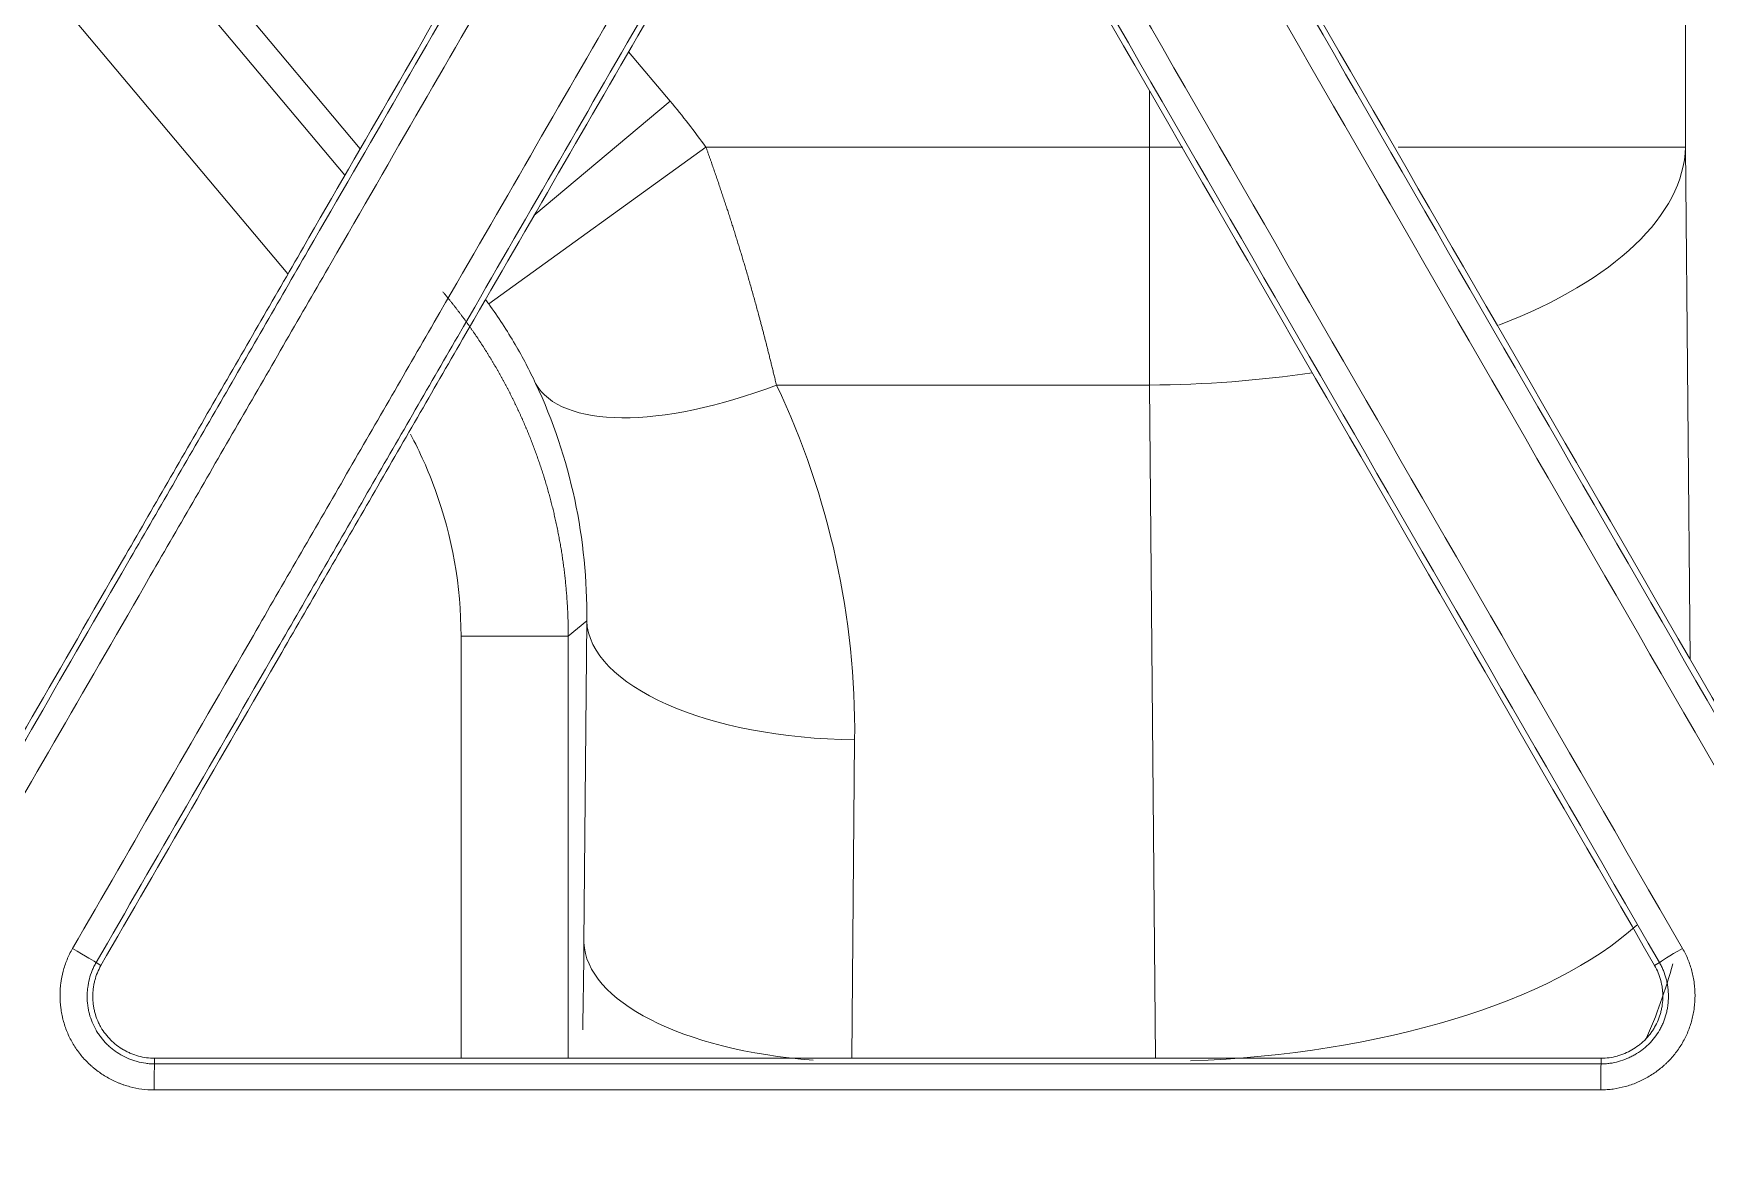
# Model space of a CAD drawing. Header units: inches. Extents: x 405346 to 489838, y -25612 to 14934.
# Drawn here: x 462604.82 to 462634.38, y 4533.59 to 4553.33 of the extents above; entities that cross this region are included whole.
import ezdxf

# ---------------------------------------------------------------- set-up
doc = ezdxf.new("R2010")
doc.units = ezdxf.units.IN
doc.header["$LTSCALE"] = 200
doc.header["$MEASUREMENT"] = 0
doc.layers.add('SS-EQ', color=2, linetype='Continuous', lineweight=20)

# ---------------------------------------------------------------- blocks, each defined once
blk = doc.blocks.new('4way무풍')
at = {"layer": 'SS-EQ'}
for p, q in [((-185.413, 227.653), (-198.874, 243.696)), ((-184.404, 229.399), (-196.401, 243.696)), ((-160.701, 235.986), (-160.701, 229.896)), ((-187.734, 234.158), (-184.134, 229.868)), ((-179.389, 231.584), (-178.655, 230.709)), ((-181.067, 228.685), (-178.655, 230.709)), ((-170.177, 229.896), (-170.177, 230.888)), ((-181.862, 227.122), (-178.022, 229.896)), ((-178.022, 229.896), (-170.177, 229.896)), ((-170.177, 229.896), (-169.589, 229.896)), ((-170.177, 225.688), (-170.177, 229.896)), ((-165.785, 229.896), (-160.701, 229.896)), ((-160.701, 229.896), (-160.623, 220.842)), ((-170.177, 225.688), (-176.775, 225.688)), ((-170.074, 213.782), (-170.177, 225.688)), ((-180.13, 221.52), (-180.457, 221.246)), ((-180.13, 221.52), (-180.18, 215.828)), ((-180.457, 221.246), (-182.352, 221.246)), ((-182.352, 213.782), (-182.352, 221.246)), ((-180.457, 213.782), (-180.457, 221.246)), ((-175.393, 219.415), (-175.441, 213.782)), ((-188.805, 215.473), (-188.719, 215.424)), ((-161.249, 215.423), (-161.162, 215.473)), ((-187.771, 213.782), (-187.771, 213.682)), ((-162.196, 213.681), (-162.196, 213.782))]:
    blk.add_line(p, q, dxfattribs=at)
for centre, major_axis, ratio, start_param, end_param in [((-170.177, 229.896), (9.477, 0.082), 0.444043, 5.41787, 6.263706), ((-170.177, 229.896), (9.477, 0.082), 0.444043, 4.708548, 5.016712), ((-176.775, 227.792), (-4.28, -2.034), 0.408573, 0.024218, 1.379055), ((-175.393, 221.52), (-4.738, 0.041), 0.444043, 0.019479, 1.574638), ((-170.073, 217.932), (-9.477, -0.082), 0.444043, 1.631956, 2.681566), ((-175.442, 215.828), (-4.738, 0.041), 0.444043, 0.019479, 1.429133), ((-189.215, 215.71), (-0.41, 0.237), 0.016714, 3.176504, 4.737926), ((-160.752, 215.71), (-0.41, -0.237), 0.032405, 4.70303, 6.24826), ((-170.073, 217.932), (6.701, 6.701), 0.999695, 5.08143, 5.23308), ((-187.771, 213.208), (0, -0.474), 0.013941, 3.176503, 4.685731), ((-162.196, 213.208), (0, -0.474), 0.008478, 3.1765, 4.680523)]:
    blk.add_ellipse(centre, major_axis=major_axis, ratio=ratio, start_param=start_param, end_param=end_param, dxfattribs=at)
for points, knots in [([(-346.359, 0), (-346.359, 27.812), (-346.359, 55.623), (-346.359, 97.341), (-346.359, 111.247), (-346.359, 139.059), (-346.359, 152.964), (-346.359, 180.776), (-346.359, 194.682), (-346.359, 222.494), (-346.359, 236.4), (-346.358, 257.259), (-346.358, 264.212), (-346.359, 272.903), (-346.359, 274.641), (-346.359, 277.248), (-346.359, 278.117), (-346.358, 279.856), (-346.358, 280.725), (-346.358, 282.028), (-346.358, 282.463), (-346.358, 283.332), (-346.359, 283.767), (-346.359, 284.419), (-346.359, 284.636), (-346.359, 285.07), (-346.358, 285.288), (-346.355, 285.722), (-346.353, 285.939), (-346.345, 286.374), (-346.34, 286.591), (-346.322, 287.243), (-346.305, 287.677), (-346.262, 288.546), (-346.235, 288.98), (-346.174, 289.848), (-346.138, 290.283), (-346.078, 290.934), (-346.057, 291.151), (-346.012, 291.584), (-345.894, 292.666), (-345.748, 293.74), (-345.479, 295.449), (-345.327, 296.299), (-344.817, 298.834), (-344.407, 300.504), (-343.687, 302.982), (-343.172, 304.624), (-342.294, 307.059), (-341.638, 308.662), (-341.119, 309.858), (-340.941, 310.255), (-340.713, 310.75), (-340.668, 310.849), (-340.576, 311.047), (-340.437, 311.342), (-339.919, 312.422), (-339.029, 314.158), (-338.177, 315.659), (-336.854, 317.88), (-335.912, 319.32), (-334.41, 321.417), (-333.378, 322.795), (-331.741, 324.8), (-330.589, 326.095), (-329.702, 327.05), (-329.403, 327.366), (-329.023, 327.757), (-328.947, 327.835), (-328.795, 327.991), (-328.566, 328.224), (-327.719, 329.07), (-326.303, 330.411), (-324.35, 332.11), (-322.332, 333.721), (-320.944, 334.737), (-319.535, 335.723), (-318.819, 336.202), (-317.367, 337.129), (-315.893, 338.027), (-314.376, 338.866), (-313.222, 339.472), (-312.835, 339.671), (-312.249, 339.962), (-312.054, 340.059), (-311.662, 340.249), (-309.896, 341.094), (-308.103, 341.848), (-305.68, 342.749), (-304.055, 343.315), (-302.408, 343.812), (-299.923, 344.505), (-298.245, 344.898), (-295.697, 345.381), (-294.842, 345.525), (-293.766, 345.682), (-293.551, 345.712), (-293.119, 345.77), (-292.903, 345.798), (-292.254, 345.879), (-291.821, 345.928), (-290.523, 346.062), (-289.657, 346.132), (-288.357, 346.21), (-287.924, 346.231), (-287.057, 346.265), (-286.624, 346.277), (-285.974, 346.288), (-285.757, 346.29), (-285.323, 346.293), (-285.107, 346.293), (-284.673, 346.294), (-284.456, 346.293), (-284.023, 346.293), (-283.806, 346.293), (-283.155, 346.292), (-282.722, 346.292), (-281.855, 346.292), (-281.421, 346.292), (-280.12, 346.293), (-279.253, 346.293), (-277.519, 346.294), (-276.652, 346.294), (-274.05, 346.294), (-272.316, 346.294), (-267.113, 346.293), (-263.645, 346.293), (-256.707, 346.293), (-253.239, 346.293), (-242.833, 346.293), (-235.896, 346.294), (-222.022, 346.294), (-215.084, 346.294), (-194.273, 346.294), (-180.398, 346.294), (-152.65, 346.294), (-138.775, 346.294), (-111.027, 346.294), (-97.152, 346.294), (-69.403, 346.294), (-55.529, 346.294), (-34.718, 346.294), (-27.78, 346.294), (-13.906, 346.294), (-6.969, 346.294), (-0.032, 346.294)], [0, 0, 0, 0, 0.125, 0.125, 0.1875, 0.1875, 0.25, 0.25, 0.3125, 0.3125, 0.375, 0.375, 0.40625, 0.40625, 0.414063, 0.414063, 0.417969, 0.417969, 0.421875, 0.421875, 0.423828, 0.423828, 0.425781, 0.425781, 0.426758, 0.426758, 0.427734, 0.427734, 0.428711, 0.428711, 0.429688, 0.429688, 0.431641, 0.431641, 0.433594, 0.433594, 0.435547, 0.435547, 0.436523, 0.436523, 0.4375, 0.441406, 0.441406, 0.445313, 0.445313, 0.453125, 0.453125, 0.457031, 0.460938, 0.464844, 0.464844, 0.466797, 0.466797, 0.467285, 0.467285, 0.467773, 0.46875, 0.472656, 0.476563, 0.476563, 0.484375, 0.484375, 0.488281, 0.492188, 0.496094, 0.496094, 0.498047, 0.498047, 0.498535, 0.498535, 0.499023, 0.5, 0.503906, 0.507813, 0.511719, 0.515625, 0.515625, 0.519531, 0.519531, 0.523438, 0.527344, 0.527344, 0.529297, 0.529297, 0.530273, 0.530273, 0.53125, 0.539063, 0.539063, 0.542969, 0.546875, 0.546875, 0.554688, 0.554688, 0.558594, 0.558594, 0.55957, 0.55957, 0.560547, 0.560547, 0.5625, 0.5625, 0.566406, 0.566406, 0.568359, 0.568359, 0.570313, 0.570313, 0.571289, 0.571289, 0.572266, 0.572266, 0.573242, 0.573242, 0.574219, 0.574219, 0.576172, 0.576172, 0.578125, 0.578125, 0.582031, 0.582031, 0.585938, 0.585938, 0.59375, 0.59375, 0.609375, 0.609375, 0.625, 0.625, 0.65625, 0.65625, 0.6875, 0.6875, 0.75, 0.75, 0.8125, 0.8125, 0.875, 0.875, 0.9375, 0.9375, 0.96875, 0.96875, 1, 1, 1, 1]), ([(-0.032, 345.099), (-6.961, 345.099), (-13.891, 345.099), (-27.749, 345.099), (-34.679, 345.098), (-55.467, 345.098), (-69.326, 345.098), (-97.044, 345.097), (-110.903, 345.097), (-138.621, 345.096), (-152.479, 345.095), (-180.197, 345.093), (-194.056, 345.092), (-214.845, 345.089), (-221.774, 345.088), (-235.633, 345.086), (-242.562, 345.085), (-256.421, 345.082), (-263.351, 345.08), (-272.012, 345.079), (-273.745, 345.079), (-276.343, 345.078), (-277.21, 345.078), (-278.942, 345.077), (-279.808, 345.077), (-281.107, 345.076), (-281.54, 345.076), (-282.407, 345.076), (-282.84, 345.076), (-283.706, 345.075), (-284.139, 345.075), (-284.789, 345.074), (-285.005, 345.073), (-285.438, 345.071), (-285.655, 345.069), (-286.304, 345.059), (-286.737, 345.048), (-287.602, 345.017), (-288.034, 344.996), (-289.33, 344.921), (-290.194, 344.852), (-291.488, 344.721), (-291.92, 344.673), (-292.566, 344.593), (-292.782, 344.565), (-293.212, 344.507), (-294.286, 344.357), (-295.351, 344.179), (-297.891, 343.698), (-299.563, 343.307), (-302.038, 342.614), (-303.678, 342.117), (-305.297, 341.55), (-307.709, 340.648), (-309.296, 339.975), (-311.056, 339.137), (-311.349, 338.996), (-311.641, 338.852), (-311.836, 338.756), (-311.933, 338.707), (-312.418, 338.463), (-312.803, 338.264), (-313.95, 337.656), (-314.704, 337.235), (-316.19, 336.364), (-316.921, 335.913), (-318.363, 334.982), (-319.073, 334.501), (-320.472, 333.511), (-321.848, 332.49), (-323.849, 330.871), (-325.784, 329.163), (-327.03, 327.964), (-327.795, 327.195), (-327.947, 327.04), (-328.25, 326.729), (-328.401, 326.572), (-328.849, 326.101), (-329.144, 325.784), (-330.019, 324.826), (-331.153, 323.527), (-332.763, 321.515), (-333.776, 320.132), (-334.759, 318.728), (-335.235, 318.015), (-336.157, 316.57), (-336.603, 315.837), (-337.465, 314.349), (-338.296, 312.841), (-339.065, 311.29), (-339.481, 310.406), (-339.527, 310.307), (-339.618, 310.11), (-339.754, 309.814), (-340.065, 309.122), (-340.322, 308.526), (-340.821, 307.33), (-341.451, 305.726), (-342.288, 303.29), (-342.776, 301.647), (-343.454, 299.168), (-343.836, 297.496), (-344.302, 294.959), (-344.439, 294.108), (-344.619, 292.825), (-344.701, 292.181), (-344.786, 291.427), (-344.82, 291.103), (-344.842, 290.887), (-344.852, 290.779), (-344.946, 289.806), (-345.01, 288.941), (-345.078, 287.644), (-345.096, 287.211), (-345.116, 286.563), (-345.122, 286.346), (-345.13, 285.914), (-345.133, 285.698), (-345.138, 285.265), (-345.139, 285.049), (-345.14, 284.616), (-345.14, 284.4), (-345.141, 283.751), (-345.141, 283.319), (-345.141, 282.67), (-345.141, 282.453), (-345.141, 282.021), (-345.141, 281.805), (-345.142, 281.156), (-345.142, 280.723), (-345.142, 279.426), (-345.143, 278.561), (-345.144, 276.83), (-345.144, 275.965), (-345.145, 273.37), (-345.145, 271.64), (-345.146, 262.989), (-345.147, 256.068), (-345.152, 235.306), (-345.154, 221.464), (-345.157, 193.781), (-345.158, 179.94), (-345.16, 152.257), (-345.161, 138.415), (-345.162, 110.732), (-345.163, 69.207), (-345.164, 27.683), (-345.164, 0)], [0, 0, 0, 0, 0.03125, 0.03125, 0.0625, 0.0625, 0.125, 0.125, 0.1875, 0.1875, 0.25, 0.25, 0.3125, 0.3125, 0.34375, 0.34375, 0.375, 0.375, 0.40625, 0.40625, 0.414063, 0.414063, 0.417969, 0.417969, 0.421875, 0.421875, 0.423828, 0.423828, 0.425781, 0.425781, 0.427734, 0.427734, 0.428711, 0.428711, 0.429688, 0.429688, 0.431641, 0.431641, 0.433594, 0.433594, 0.4375, 0.4375, 0.439453, 0.439453, 0.44043, 0.44043, 0.441406, 0.445313, 0.445313, 0.453125, 0.453125, 0.457031, 0.460938, 0.460938, 0.46875, 0.46875, 0.469727, 0.470215, 0.470215, 0.470703, 0.470703, 0.472656, 0.472656, 0.476563, 0.476563, 0.480469, 0.480469, 0.484375, 0.484375, 0.488281, 0.492188, 0.496094, 0.5, 0.5, 0.500977, 0.500977, 0.501953, 0.501953, 0.503906, 0.503906, 0.507813, 0.511719, 0.515625, 0.515625, 0.519531, 0.519531, 0.523438, 0.523438, 0.527344, 0.53125, 0.53125, 0.531738, 0.531738, 0.532227, 0.533203, 0.535156, 0.535156, 0.539063, 0.542969, 0.546875, 0.546875, 0.554688, 0.554688, 0.558594, 0.558594, 0.560547, 0.561523, 0.562012, 0.562012, 0.5625, 0.5625, 0.566406, 0.566406, 0.568359, 0.568359, 0.569336, 0.569336, 0.570313, 0.570313, 0.571289, 0.571289, 0.572266, 0.572266, 0.574219, 0.574219, 0.575195, 0.575195, 0.576172, 0.576172, 0.578125, 0.578125, 0.582031, 0.582031, 0.585938, 0.585938, 0.59375, 0.59375, 0.625, 0.625, 0.6875, 0.6875, 0.75, 0.75, 0.8125, 0.8125, 0.875, 1, 1, 1, 1]), ([(-191.535, 217.049), (-190.469, 218.895), (-189.403, 220.741), (-187.804, 223.51), (-187.271, 224.433), (-186.472, 225.817), (-186.206, 226.278), (-185.673, 227.201), (-185.407, 227.663), (-183.009, 231.815), (-180.878, 235.507), (-178.747, 239.197)], [0, 0, 0, 0, 0.25, 0.25, 0.375, 0.375, 0.4375, 0.4375, 0.5, 0.5, 1, 1, 1, 1]), ([(-191.448, 216.999), (-190.382, 218.845), (-189.316, 220.691), (-187.717, 223.459), (-187.185, 224.382), (-186.385, 225.767), (-186.119, 226.228), (-185.586, 227.151), (-185.32, 227.612), (-182.922, 231.765), (-180.791, 235.456), (-178.66, 239.147)], [0, 0, 0, 0, 0.25, 0.25, 0.375, 0.375, 0.4375, 0.4375, 0.5, 0.5, 1, 1, 1, 1]), ([(-178.254, 238.928), (-180.385, 235.236), (-182.517, 231.544), (-184.915, 227.391), (-185.181, 226.929), (-185.714, 226.006), (-185.98, 225.544), (-186.78, 224.16), (-187.313, 223.237), (-188.912, 220.467), (-189.978, 218.621), (-191.044, 216.775)], [0, 0, 0, 0, 0.5, 0.5, 0.5625, 0.5625, 0.625, 0.625, 0.75, 0.75, 1, 1, 1, 1]), ([(-189.222, 215.723), (-188.156, 217.569), (-187.09, 219.415), (-185.491, 222.185), (-184.958, 223.108), (-184.158, 224.492), (-183.892, 224.954), (-183.359, 225.877), (-183.092, 226.338), (-180.694, 230.492), (-178.563, 234.184), (-176.431, 237.876)], [0, 0, 0, 0, 0.25, 0.25, 0.375, 0.375, 0.4375, 0.4375, 0.5, 0.5, 1, 1, 1, 1]), ([(-176.018, 237.621), (-178.149, 233.931), (-180.28, 230.239), (-182.677, 226.087), (-182.944, 225.625), (-183.477, 224.702), (-183.743, 224.241), (-184.542, 222.857), (-185.075, 221.934), (-186.674, 219.165), (-187.739, 217.319), (-188.805, 215.473)], [0, 0, 0, 0, 0.5, 0.5, 0.5625, 0.5625, 0.625, 0.625, 0.75, 0.75, 1, 1, 1, 1]), ([(-175.932, 237.572), (-178.063, 233.881), (-180.46, 229.728), (-182.858, 225.576), (-183.39, 224.653), (-183.657, 224.191), (-184.456, 222.807), (-184.989, 221.884), (-186.588, 219.115), (-187.653, 217.269), (-188.719, 215.424)], [0, 0, 0, 0, 0.5, 0.5625, 0.5625, 0.625, 0.625, 0.75, 0.75, 1, 1, 1, 1]), ([(-178.022, 229.896), (-178.016, 229.88), (-178.004, 229.847), (-177.987, 229.798), (-177.97, 229.75), (-177.953, 229.701), (-177.935, 229.653), (-177.918, 229.604), (-177.902, 229.556), (-177.885, 229.508), (-177.868, 229.46), (-177.852, 229.412), (-177.835, 229.364), (-177.819, 229.316), (-177.803, 229.268), (-177.786, 229.22), (-177.77, 229.173), (-177.754, 229.125), (-177.739, 229.078), (-177.723, 229.031), (-177.707, 228.984), (-177.692, 228.937), (-177.676, 228.89), (-177.661, 228.843), (-177.646, 228.796), (-177.63, 228.75), (-177.615, 228.703), (-177.6, 228.657), (-177.586, 228.611), (-177.571, 228.565), (-177.556, 228.519), (-177.542, 228.473), (-177.527, 228.427), (-177.513, 228.382), (-177.499, 228.336), (-177.485, 228.291), (-177.471, 228.246), (-177.457, 228.2), (-177.443, 228.155), (-177.429, 228.111), (-177.415, 228.066), (-177.402, 228.021), (-177.389, 227.977), (-177.375, 227.932), (-177.362, 227.888), (-177.349, 227.844), (-177.336, 227.8), (-177.306, 227.7), (-177.261, 227.545), (-177.201, 227.333), (-177.143, 227.123), (-177.098, 226.96), (-177.067, 226.845), (-177.049, 226.776), (-177.03, 226.705), (-177.012, 226.634), (-176.993, 226.561), (-176.974, 226.487), (-176.954, 226.412), (-176.935, 226.336), (-176.916, 226.259), (-176.896, 226.18), (-176.876, 226.101), (-176.856, 226.02), (-176.836, 225.938), (-176.816, 225.856), (-176.795, 225.772), (-176.782, 225.716), (-176.775, 225.688)], [0, 0, 0, 0, 0.011434, 0.022842, 0.034225, 0.045583, 0.056916, 0.068223, 0.079504, 0.090761, 0.101992, 0.113198, 0.124379, 0.135534, 0.146665, 0.15777, 0.16885, 0.179905, 0.190934, 0.201939, 0.212919, 0.223873, 0.234803, 0.245707, 0.256587, 0.267441, 0.278271, 0.289076, 0.299856, 0.310611, 0.321341, 0.332046, 0.342727, 0.353382, 0.364013, 0.37462, 0.385201, 0.395758, 0.40629, 0.416798, 0.427281, 0.437739, 0.448173, 0.458582, 0.468967, 0.479327, 0.489663, 0.499974, 0.549744, 0.599667, 0.649745, 0.69998, 0.716229, 0.73281, 0.749725, 0.766973, 0.784555, 0.802471, 0.82072, 0.839303, 0.858221, 0.877472, 0.897057, 0.916977, 0.937231, 0.95782, 0.978743, 1, 1, 1, 1]), ([(-182.673, 227.336), (-182.663, 227.324), (-182.643, 227.3), (-182.612, 227.263), (-182.582, 227.225), (-182.551, 227.188), (-182.521, 227.15), (-182.491, 227.112), (-182.461, 227.075), (-182.432, 227.036), (-182.402, 226.998), (-182.373, 226.96), (-182.344, 226.921), (-182.315, 226.882), (-182.287, 226.843), (-182.258, 226.804), (-182.23, 226.765), (-182.201, 226.725), (-182.173, 226.685), (-182.146, 226.646), (-182.118, 226.605), (-182.091, 226.565), (-182.063, 226.525), (-182.036, 226.484), (-182.01, 226.444), (-181.983, 226.403), (-181.956, 226.362), (-181.93, 226.321), (-181.904, 226.279), (-181.878, 226.238), (-181.853, 226.196), (-181.827, 226.154), (-181.802, 226.112), (-181.777, 226.07), (-181.752, 226.028), (-181.727, 225.986), (-181.703, 225.943), (-181.679, 225.9), (-181.654, 225.857), (-181.631, 225.814), (-181.607, 225.771), (-181.584, 225.728), (-181.56, 225.684), (-181.537, 225.64), (-181.515, 225.597), (-181.492, 225.553), (-181.47, 225.509), (-181.448, 225.464), (-181.426, 225.42), (-181.404, 225.375), (-181.382, 225.331), (-181.361, 225.286), (-181.34, 225.241), (-181.319, 225.196), (-181.299, 225.151), (-181.278, 225.105), (-181.258, 225.06), (-181.238, 225.014), (-181.219, 224.969), (-181.199, 224.923), (-181.18, 224.877), (-181.161, 224.83), (-181.142, 224.784), (-181.124, 224.738), (-181.105, 224.691), (-181.087, 224.645), (-181.069, 224.598), (-181.052, 224.551), (-181.034, 224.504), (-181.017, 224.457), (-181, 224.409), (-180.984, 224.362), (-180.967, 224.315), (-180.951, 224.267), (-180.935, 224.219), (-180.92, 224.171), (-180.904, 224.123), (-180.889, 224.075), (-180.874, 224.027), (-180.859, 223.979), (-180.845, 223.93), (-180.831, 223.882), (-180.817, 223.833), (-180.803, 223.785), (-180.79, 223.736), (-180.776, 223.687), (-180.764, 223.638), (-180.751, 223.589), (-180.738, 223.54), (-180.726, 223.49), (-180.714, 223.441), (-180.703, 223.391), (-180.691, 223.342), (-180.68, 223.292), (-180.669, 223.242), (-180.659, 223.192), (-180.648, 223.142), (-180.638, 223.092), (-180.628, 223.042), (-180.619, 222.992), (-180.61, 222.942), (-180.601, 222.891), (-180.592, 222.841), (-180.583, 222.79), (-180.575, 222.74), (-180.567, 222.689), (-180.559, 222.638), (-180.552, 222.588), (-180.545, 222.537), (-180.538, 222.486), (-180.531, 222.435), (-180.525, 222.384), (-180.519, 222.332), (-180.513, 222.281), (-180.508, 222.23), (-180.503, 222.179), (-180.498, 222.127), (-180.493, 222.076), (-180.489, 222.024), (-180.484, 221.973), (-180.481, 221.921), (-180.477, 221.869), (-180.474, 221.818), (-180.471, 221.766), (-180.468, 221.714), (-180.466, 221.662), (-180.464, 221.61), (-180.462, 221.558), (-180.46, 221.506), (-180.459, 221.454), (-180.458, 221.402), (-180.457, 221.35), (-180.457, 221.298), (-180.457, 221.263), (-180.457, 221.246)], [0, 0, 0, 0, 0.007264, 0.014533, 0.021807, 0.029086, 0.036369, 0.043657, 0.05095, 0.058248, 0.06555, 0.072857, 0.080169, 0.087485, 0.094807, 0.102133, 0.109464, 0.116799, 0.12414, 0.131485, 0.138835, 0.146189, 0.153549, 0.160913, 0.168282, 0.175655, 0.183034, 0.190417, 0.197805, 0.205197, 0.212595, 0.219997, 0.227404, 0.234816, 0.242232, 0.249653, 0.257079, 0.26451, 0.271945, 0.279385, 0.28683, 0.29428, 0.301734, 0.309194, 0.316658, 0.324126, 0.3316, 0.339078, 0.346561, 0.354049, 0.361541, 0.369039, 0.376541, 0.384047, 0.391559, 0.399075, 0.406596, 0.414122, 0.421652, 0.429188, 0.436728, 0.444273, 0.451822, 0.459376, 0.466935, 0.474499, 0.482068, 0.489641, 0.497219, 0.504802, 0.51239, 0.519982, 0.527579, 0.535181, 0.542788, 0.550399, 0.558015, 0.565636, 0.573262, 0.580892, 0.588527, 0.596167, 0.603812, 0.611462, 0.619116, 0.626775, 0.634438, 0.642107, 0.64978, 0.657458, 0.665141, 0.672828, 0.680521, 0.688218, 0.695919, 0.703626, 0.711337, 0.719053, 0.726774, 0.7345, 0.74223, 0.749965, 0.757705, 0.765449, 0.773199, 0.780953, 0.788712, 0.796475, 0.804244, 0.812017, 0.819795, 0.827577, 0.835365, 0.843157, 0.850954, 0.858756, 0.866562, 0.874373, 0.882189, 0.89001, 0.897836, 0.905666, 0.913501, 0.921341, 0.929185, 0.937034, 0.944888, 0.952747, 0.960611, 0.968479, 0.976352, 0.98423, 0.992113, 1, 1, 1, 1]), ([(-181.862, 227.122), (-181.694, 226.89), (-181.388, 226.42), (-181.139, 225.943), (-181.033, 225.717)], [0, 0, 0, 0, 0.511722, 1, 1, 1, 1]), ([(-182.352, 221.246), (-182.352, 222.128), (-182.57, 223.368), (-183.078, 224.503), (-183.247, 224.819)], [0, 0, 0, 0, 0.711078, 1, 1, 1, 1]), ([(-187.778, 213.221), (-187.851, 213.221), (-187.924, 213.226), (-188.067, 213.245), (-188.138, 213.259), (-188.243, 213.288), (-188.278, 213.299), (-188.33, 213.316), (-188.347, 213.323), (-188.382, 213.336), (-188.399, 213.342), (-188.483, 213.378), (-188.612, 213.442), (-188.733, 213.522), (-188.806, 213.578), (-188.821, 213.589), (-188.849, 213.612), (-188.891, 213.648), (-188.931, 213.685), (-189.008, 213.761), (-189.056, 213.815), (-189.122, 213.901), (-189.144, 213.931), (-189.184, 213.992), (-189.204, 214.023), (-189.258, 214.118), (-189.322, 214.248), (-189.368, 214.385), (-189.392, 214.473), (-189.396, 214.491), (-189.404, 214.527), (-189.408, 214.545), (-189.418, 214.599), (-189.424, 214.635), (-189.438, 214.743), (-189.443, 214.815), (-189.443, 214.924), (-189.441, 214.978), (-189.437, 215.033), (-189.433, 215.069), (-189.431, 215.088), (-189.42, 215.178), (-189.392, 215.321), (-189.346, 215.458), (-189.305, 215.559), (-189.29, 215.592), (-189.257, 215.658), (-189.24, 215.691), (-189.222, 215.723)], [0, 0, 0, 0, 0.0625, 0.0625, 0.125, 0.125, 0.15625, 0.15625, 0.171875, 0.171875, 0.1875, 0.1875, 0.25, 0.3125, 0.3125, 0.328125, 0.328125, 0.34375, 0.375, 0.375, 0.4375, 0.4375, 0.46875, 0.46875, 0.5, 0.5, 0.5625, 0.625, 0.625, 0.640625, 0.640625, 0.65625, 0.65625, 0.6875, 0.6875, 0.75, 0.75, 0.78125, 0.796875, 0.796875, 0.8125, 0.8125, 0.875, 0.9375, 0.9375, 0.96875, 0.96875, 1, 1, 1, 1]), ([(-160.756, 215.725), (-160.719, 215.661), (-160.687, 215.596), (-160.632, 215.462), (-160.609, 215.394), (-160.581, 215.288), (-160.573, 215.253), (-160.563, 215.199), (-160.559, 215.181), (-160.554, 215.145), (-160.551, 215.127), (-160.539, 215.036), (-160.53, 214.892), (-160.539, 214.747), (-160.551, 214.656), (-160.554, 214.638), (-160.559, 214.602), (-160.563, 214.584), (-160.573, 214.53), (-160.581, 214.495), (-160.609, 214.39), (-160.632, 214.321), (-160.673, 214.22), (-160.688, 214.187), (-160.72, 214.122), (-160.737, 214.089), (-160.792, 213.994), (-160.873, 213.874), (-160.969, 213.765), (-161.034, 213.701), (-161.047, 213.688), (-161.074, 213.663), (-161.087, 213.651), (-161.129, 213.615), (-161.157, 213.592), (-161.244, 213.526), (-161.304, 213.486), (-161.398, 213.431), (-161.446, 213.405), (-161.495, 213.382), (-161.529, 213.367), (-161.546, 213.359), (-161.63, 213.324), (-161.767, 213.277), (-161.909, 213.248), (-162.017, 213.233), (-162.054, 213.229), (-162.127, 213.224), (-162.164, 213.223), (-162.2, 213.223)], [0, 0, 0, 0, 0.0625, 0.0625, 0.125, 0.125, 0.15625, 0.15625, 0.171875, 0.171875, 0.1875, 0.1875, 0.25, 0.3125, 0.3125, 0.328125, 0.328125, 0.34375, 0.34375, 0.375, 0.375, 0.4375, 0.4375, 0.46875, 0.46875, 0.5, 0.5, 0.5625, 0.625, 0.625, 0.640625, 0.640625, 0.65625, 0.65625, 0.6875, 0.6875, 0.75, 0.75, 0.78125, 0.796875, 0.796875, 0.8125, 0.8125, 0.875, 0.9375, 0.9375, 0.96875, 0.96875, 1, 1, 1, 1]), ([(-188.805, 215.473), (-188.807, 215.47), (-188.808, 215.467), (-188.812, 215.462), (-188.816, 215.453), (-188.821, 215.444), (-188.83, 215.427), (-188.836, 215.415), (-188.854, 215.38), (-188.864, 215.356), (-188.894, 215.284), (-188.926, 215.185), (-188.946, 215.083), (-188.954, 215.018), (-188.956, 215.005), (-188.958, 214.979), (-188.959, 214.966), (-188.962, 214.927), (-188.963, 214.901), (-188.963, 214.823), (-188.959, 214.772), (-188.949, 214.694), (-188.945, 214.669), (-188.935, 214.617), (-188.93, 214.592), (-188.91, 214.516), (-188.893, 214.467), (-188.854, 214.371), (-188.831, 214.324), (-188.792, 214.256), (-188.778, 214.234), (-188.749, 214.19), (-188.734, 214.169), (-188.686, 214.108), (-188.652, 214.069), (-188.597, 214.014), (-188.568, 213.988), (-188.538, 213.963), (-188.518, 213.946), (-188.507, 213.938), (-188.455, 213.898), (-188.369, 213.841), (-188.276, 213.795), (-188.204, 213.764), (-188.179, 213.755), (-188.129, 213.738), (-188.105, 213.73), (-188.029, 213.71), (-187.978, 213.699), (-187.901, 213.689), (-187.863, 213.685), (-187.817, 213.682), (-187.794, 213.682), (-187.784, 213.682), (-187.778, 213.682), (-187.774, 213.682), (-187.771, 213.682)], [0, 0, 0, 0, 0.003906, 0.003906, 0.007813, 0.015625, 0.015625, 0.03125, 0.03125, 0.0625, 0.0625, 0.125, 0.1875, 0.1875, 0.203125, 0.203125, 0.21875, 0.21875, 0.25, 0.25, 0.3125, 0.3125, 0.34375, 0.34375, 0.375, 0.375, 0.4375, 0.4375, 0.5, 0.5, 0.53125, 0.53125, 0.5625, 0.5625, 0.625, 0.625, 0.65625, 0.671875, 0.671875, 0.6875, 0.6875, 0.75, 0.8125, 0.8125, 0.84375, 0.84375, 0.875, 0.875, 0.9375, 0.9375, 0.96875, 0.984375, 0.992188, 0.996094, 0.996094, 1, 1, 1, 1]), ([(-187.771, 213.782), (-187.819, 213.782), (-187.868, 213.785), (-187.962, 213.798), (-188.055, 213.817), (-188.145, 213.848), (-188.201, 213.872), (-188.212, 213.876), (-188.233, 213.886), (-188.266, 213.902), (-188.297, 213.919), (-188.359, 213.955), (-188.399, 213.981), (-188.456, 214.024), (-188.474, 214.039), (-188.51, 214.071), (-188.528, 214.087), (-188.579, 214.138), (-188.642, 214.209), (-188.695, 214.288), (-188.731, 214.35), (-188.742, 214.371), (-188.763, 214.414), (-188.773, 214.436), (-188.8, 214.502), (-188.815, 214.547), (-188.833, 214.616), (-188.841, 214.651), (-188.847, 214.686), (-188.851, 214.71), (-188.853, 214.722), (-188.86, 214.781), (-188.866, 214.876), (-188.86, 214.971), (-188.851, 215.042), (-188.847, 215.066), (-188.838, 215.113), (-188.833, 215.137), (-188.815, 215.206), (-188.8, 215.251), (-188.764, 215.339), (-188.743, 215.382), (-188.719, 215.424)], [0, 0, 0, 0, 0.0625, 0.0625, 0.125, 0.1875, 0.1875, 0.203125, 0.203125, 0.21875, 0.25, 0.25, 0.3125, 0.3125, 0.34375, 0.34375, 0.375, 0.375, 0.4375, 0.5, 0.5, 0.53125, 0.53125, 0.5625, 0.5625, 0.625, 0.625, 0.65625, 0.671875, 0.671875, 0.6875, 0.6875, 0.75, 0.8125, 0.8125, 0.84375, 0.84375, 0.875, 0.875, 0.9375, 0.9375, 1, 1, 1, 1]), ([(-162.196, 213.681), (-162.193, 213.681), (-162.19, 213.681), (-162.183, 213.682), (-162.173, 213.682), (-162.164, 213.682), (-162.144, 213.683), (-162.131, 213.683), (-162.091, 213.686), (-162.065, 213.689), (-161.988, 213.699), (-161.886, 213.72), (-161.788, 213.754), (-161.728, 213.78), (-161.716, 213.785), (-161.692, 213.796), (-161.656, 213.813), (-161.622, 213.831), (-161.555, 213.87), (-161.511, 213.899), (-161.449, 213.946), (-161.429, 213.963), (-161.39, 213.997), (-161.37, 214.015), (-161.315, 214.07), (-161.28, 214.109), (-161.217, 214.191), (-161.188, 214.234), (-161.149, 214.302), (-161.136, 214.325), (-161.113, 214.372), (-161.103, 214.396), (-161.073, 214.468), (-161.057, 214.517), (-161.037, 214.592), (-161.029, 214.63), (-161.022, 214.669), (-161.018, 214.695), (-161.016, 214.708), (-161.008, 214.773), (-161.001, 214.877), (-161.008, 214.98), (-161.018, 215.058), (-161.022, 215.084), (-161.032, 215.135), (-161.038, 215.16), (-161.058, 215.236), (-161.074, 215.285), (-161.103, 215.357), (-161.119, 215.392), (-161.14, 215.433), (-161.151, 215.453), (-161.156, 215.462), (-161.159, 215.468), (-161.161, 215.47), (-161.162, 215.473)], [0, 0, 0, 0, 0.003906, 0.003906, 0.007813, 0.015625, 0.015625, 0.03125, 0.03125, 0.0625, 0.0625, 0.125, 0.1875, 0.1875, 0.203125, 0.203125, 0.21875, 0.25, 0.25, 0.3125, 0.3125, 0.34375, 0.34375, 0.375, 0.375, 0.4375, 0.4375, 0.5, 0.5, 0.53125, 0.53125, 0.5625, 0.5625, 0.625, 0.625, 0.65625, 0.671875, 0.671875, 0.6875, 0.6875, 0.75, 0.8125, 0.8125, 0.84375, 0.84375, 0.875, 0.875, 0.9375, 0.9375, 0.96875, 0.984375, 0.992187, 0.996094, 0.996094, 1, 1, 1, 1]), ([(-161.249, 215.423), (-161.225, 215.382), (-161.203, 215.338), (-161.167, 215.25), (-161.138, 215.16), (-161.119, 215.067), (-161.11, 214.995), (-161.108, 214.971), (-161.105, 214.923), (-161.104, 214.9), (-161.104, 214.828), (-161.107, 214.781), (-161.116, 214.71), (-161.12, 214.686), (-161.129, 214.639), (-161.135, 214.616), (-161.153, 214.546), (-161.183, 214.456), (-161.225, 214.371), (-161.261, 214.309), (-161.273, 214.288), (-161.3, 214.248), (-161.314, 214.229), (-161.358, 214.173), (-161.389, 214.137), (-161.44, 214.087), (-161.466, 214.063), (-161.494, 214.04), (-161.512, 214.025), (-161.522, 214.017), (-161.57, 213.981), (-161.649, 213.928), (-161.734, 213.886), (-161.8, 213.858), (-161.823, 213.849), (-161.868, 213.834), (-161.891, 213.827), (-161.96, 213.808), (-162.007, 213.798), (-162.101, 213.785), (-162.148, 213.782), (-162.196, 213.782)], [0, 0, 0, 0, 0.0625, 0.0625, 0.125, 0.1875, 0.1875, 0.21875, 0.21875, 0.25, 0.25, 0.3125, 0.3125, 0.34375, 0.34375, 0.375, 0.375, 0.4375, 0.5, 0.5, 0.53125, 0.53125, 0.5625, 0.5625, 0.625, 0.625, 0.65625, 0.671875, 0.671875, 0.6875, 0.6875, 0.75, 0.8125, 0.8125, 0.84375, 0.84375, 0.875, 0.875, 0.9375, 0.9375, 1, 1, 1, 1]), ([(-187.771, 213.782), (-185.64, 213.782), (-183.509, 213.782), (-179.247, 213.782), (-177.115, 213.782), (-174.451, 213.782), (-173.918, 213.782), (-172.853, 213.782), (-172.32, 213.782), (-170.722, 213.782), (-167.525, 213.782), (-164.328, 213.782), (-162.196, 213.782)], [0, 0, 0, 0, 0.25, 0.25, 0.5, 0.5, 0.5625, 0.5625, 0.625, 0.625, 0.75, 1, 1, 1, 1]), ([(-187.771, 213.682), (-185.64, 213.682), (-183.509, 213.682), (-179.246, 213.681), (-177.115, 213.681), (-174.451, 213.681), (-173.918, 213.681), (-172.853, 213.681), (-172.32, 213.681), (-170.722, 213.681), (-169.656, 213.681), (-166.459, 213.681), (-164.328, 213.681), (-162.196, 213.681)], [0, 0, 0, 0, 0.25, 0.25, 0.5, 0.5, 0.5625, 0.5625, 0.625, 0.625, 0.75, 0.75, 1, 1, 1, 1]), ([(-162.2, 213.223), (-164.332, 213.223), (-166.463, 213.223), (-169.66, 213.223), (-170.726, 213.223), (-172.325, 213.222), (-172.858, 213.222), (-173.923, 213.222), (-174.456, 213.222), (-177.121, 213.222), (-179.252, 213.222), (-183.515, 213.221), (-185.646, 213.221), (-187.778, 213.221)], [0, 0, 0, 0, 0.25, 0.25, 0.375, 0.375, 0.4375, 0.4375, 0.5, 0.5, 0.75, 0.75, 1, 1, 1, 1])]:
    blk.add_open_spline(points, degree=3, knots=knots, dxfattribs=at)
for points in [[(-171.221, 239.197), (-166.959, 231.815), (-162.696, 224.432), (-158.433, 217.049)], [(-158.933, 216.777), (-163.196, 224.162), (-167.458, 231.545), (-171.72, 238.928)], [(-171.307, 239.147), (-167.045, 231.765), (-162.783, 224.382), (-158.52, 216.999)], [(-173.543, 237.876), (-169.281, 230.493), (-165.018, 223.109), (-160.756, 215.725)], [(-161.249, 215.423), (-165.512, 222.807), (-169.774, 230.19), (-174.036, 237.572)], [(-161.162, 215.473), (-165.425, 222.857), (-169.688, 230.239), (-173.95, 237.622)], [(-178.655, 230.709), (-178.434, 230.446), (-178.223, 230.174), (-178.022, 229.896)], [(-181.919, 227.2), (-181.9, 227.174), (-181.881, 227.148), (-181.862, 227.122)], [(-181.033, 225.717), (-180.414, 224.396), (-180.112, 222.955), (-180.13, 221.52)], [(-176.775, 225.688), (-175.837, 223.714), (-175.374, 221.561), (-175.393, 219.415)], [(-180.18, 215.828), (-180.185, 215.235), (-180.192, 214.705), (-180.201, 214.283)]]:
    blk.add_open_spline(points, degree=3, dxfattribs=at)

msp = doc.modelspace()

# ---------------------------------------------------------------- block references
msp.add_blockref('4way무풍', (462794.732, 4321.426))

doc.saveas('drawing.dxf')
